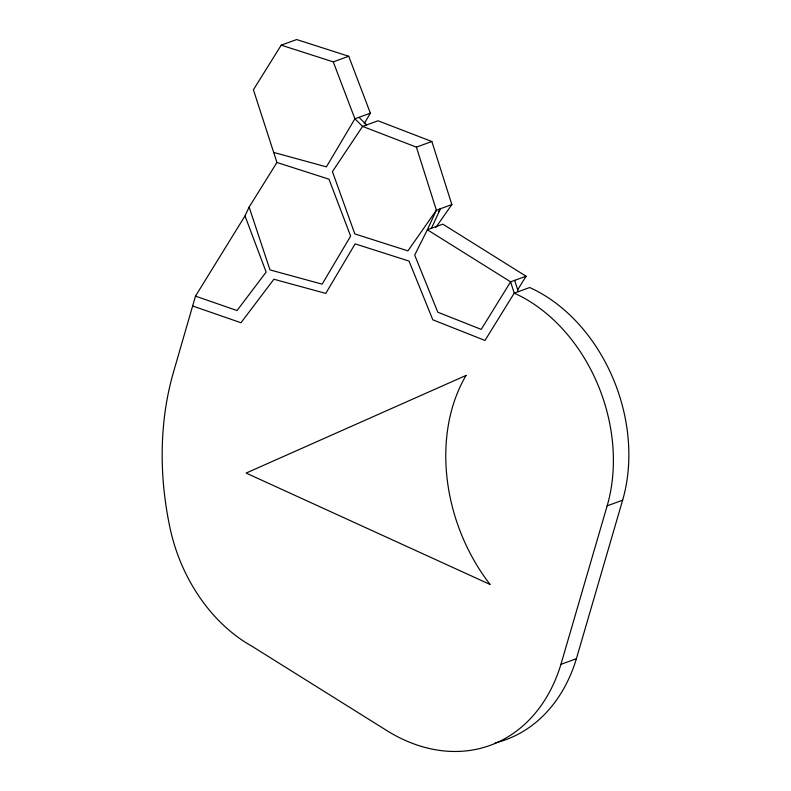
<?xml version="1.0" encoding="UTF-8"?>
<svg xmlns="http://www.w3.org/2000/svg" width="791" height="791" viewBox="0 0 791 791"><rect width="100%" height="100%" fill="white"/><g stroke="black" fill="none" stroke-linecap="round" stroke-linejoin="round"><path stroke-width="1.19" d="M192.767 306.028L240.978 322.748L273.894 279.233L325.763 293.412L355.129 243.875L409.046 261.089L432.815 319.811L485.002 340.456L514.229 293.145L529.683 287.529A154.294 116.752 70 0 1 622.616 500.219L576.392 658.725L560.928 664.341A175.068 132.463 70 0 1 386.72 730.518L251.953 646.227A148.817 112.599 70 0 1 170.105 528.348A282.881 214.035 70 0 1 173.615 371.691L195.486 296.141L245.002 215.923L249.135 207.084L276.939 162.471L253.407 89.769L281.21 45.166L296.674 39.55L348.722 56.26L370.376 113.182L364.176 123.633M560.928 664.341L607.152 505.835A154.294 116.752 70 0 0 514.229 293.145L510.6 281.823L427.358 229.766L436.385 210.198L416.402 147.126L362.585 126.402L354.912 118.798L333.258 61.866L281.21 45.166M431.431 228.283L440.458 208.725L438.372 211.701M517.759 289.654L526.064 276.217L442.822 224.15L427.358 229.766L414.692 255.097L437.809 312.218L481.225 329.392L510.6 281.823L526.064 276.217M435.881 227.403L451.849 204.582L431.866 141.51L378.039 120.786L362.585 126.402L332.428 171.607L354.823 233.909L407.919 250.866L436.385 210.198L451.849 204.582M333.258 61.866L348.722 56.26M370.376 113.182L354.912 118.798L326.416 166.852L274.24 152.584M416.402 147.126L431.866 141.51M607.152 505.835L622.616 500.219M276.939 162.471L328.987 179.181L350.631 236.104L322.145 284.167L269.968 269.899L249.135 207.084M195.486 296.141L237.043 310.556L266.142 272.084L245.002 215.923M358.976 117.315L366.648 124.929M514.664 280.35L518.293 291.661M576.392 658.725A175.068 132.463 70 0 1 495.215 742.917M466.107 375.399L246.12 473.077L490.143 584.5A164.844 124.731 70 0 1 466.107 375.399"/></g></svg>
